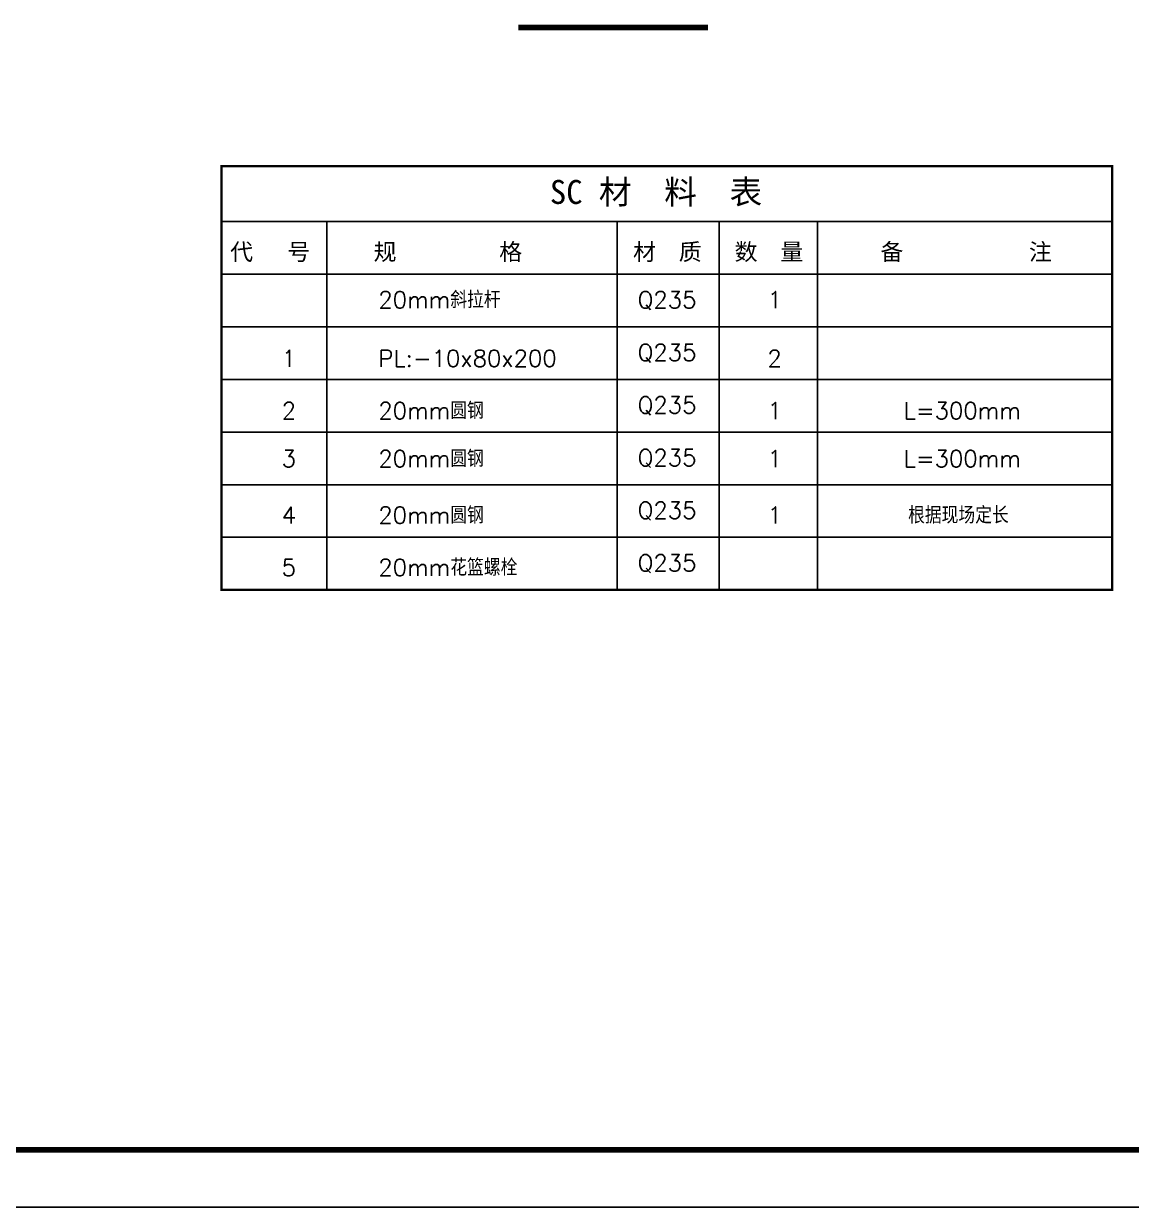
# Model space of a CAD drawing. Extents: x 40002367 to 40460080, y 192184 to 372766.
# Drawn here: x 40428777 to 40448025, y 192184 to 212747 of the extents above; entities that cross this region are included whole.
import ezdxf

# ---------------------------------------------------------------- set-up
doc = ezdxf.new("R2010")
doc.units = 0
doc.header["$LTSCALE"] = 1000
doc.header["$MEASUREMENT"] = 0
for name, color, linetype in [('LAYER3', 6, 'CONTINUOUS'), ('LAYER4', 3, 'CONTINUOUS'), ('PUB_TITLE', 4, 'CONTINUOUS'), ('RED', 1, 'CONTINUOUS'), ('标注', 4, 'CONTINUOUS')]:
    doc.layers.add(name, color=color, linetype=linetype)
doc.styles.add('中文', font='', dxfattribs={"width": 0.8, "height": 1000})
doc.styles.add('中西', font='romans.shx', dxfattribs={"width": 0.8, "height": 350, "bigfont": 'hztxt.shx'})
doc.styles.get('中文').set_extended_font_data('SimSun')

msp = doc.modelspace()

# ---------------------------------------------------------------- linework, layer by layer
at = {"layer": 'LAYER3', "linetype": 'Continuous'}
for p, q in [((40447691, 209309.7), (40432215.3, 209309.7)), ((40447691, 209309.7), (40432215.3, 209309.7)), ((40447691, 209309.7), (40432215.3, 209309.7)), ((40447691, 209309.7), (40432215.3, 209309.7)), ((40434043.9, 202909.7), (40434043.9, 209309.7)), ((40439090.5, 202909.7), (40439090.5, 209309.7)), ((40440864.2, 202909.7), (40440864.2, 209309.7)), ((40442570.9, 202909.7), (40442570.9, 209309.7)), ((40447691, 208395.4), (40432215.3, 208395.4)), ((40447691, 208395.4), (40432215.3, 208395.4)), ((40447691, 208395.4), (40432215.3, 208395.4)), ((40447691, 208395.4), (40432215.3, 208395.4)), ((40447691, 207481.2), (40432215.3, 207481.2)), ((40447691, 207481.2), (40432215.3, 207481.2)), ((40447691, 207481.2), (40432215.3, 207481.2)), ((40447691, 207481.2), (40432215.3, 207481.2)), ((40447691, 206566.9), (40432215.3, 206566.9)), ((40447691, 206566.9), (40432215.3, 206566.9)), ((40447691, 206566.9), (40432215.3, 206566.9)), ((40447691, 206566.9), (40432215.3, 206566.9)), ((40447691, 205652.6), (40432215.3, 205652.6)), ((40447691, 204738.3), (40432215.3, 204738.3)), ((40447691, 203824), (40432215.3, 203824))]:
    msp.add_line(p, q, dxfattribs=at)
at = {"layer": 'PUB_TITLE'}
msp.add_lwpolyline([(40385779.9, 192184.2), (40460079.9, 192184.2), (40460079.9, 234184.2), (40385779.9, 234184.2)], close=True, dxfattribs=at)
at = {"layer": 'PUB_TITLE', "const_width": 100}
msp.add_lwpolyline([(40388279.9, 193184.2), (40459079.9, 193184.2), (40459079.9, 233184.2), (40388279.9, 233184.2)], close=True, dxfattribs=at)
at = {"layer": 'RED', "const_width": 100}
msp.add_lwpolyline([(40437373.4, 212678.6), (40440665.9, 212678.6)], dxfattribs=at)
at = {"layer": '标注', "const_width": 41.7}
msp.add_lwpolyline([(40432215.3, 210272.4), (40447691, 210272.4), (40447691, 202909.7), (40432215.3, 202909.7)], close=True, dxfattribs=at)

# ---------------------------------------------------------------- texts
at = {"layer": 'LAYER4', "color": 3, "style": '中文'}
for s, height, p in [('SC 材  料  表', 416.67, (40437921.7, 209615.2)), ('代   号', 291.67, (40432365.8, 208638.2)), ('规         格', 291.667, (40434858.2, 208638.2)), ('材  质', 291.67, (40439366.8, 208638.2)), ('数  量', 291.67, (40441131.4, 208638.2)), ('备           注', 291.667, (40443665.6, 208638.2))]:
    msp.add_text(s, height=height, dxfattribs=at).set_placement(p)
at = {"layer": 'LAYER4', "linetype": 'Continuous', "style": '中西'}
for s, height, p in [('20mm斜拉杆', 291.67, (40434940.5, 207804.4)), ('Q235', 291.67, (40439444.4, 207804.4)), ('1', 291.7, (40441701.6, 207804.4)), ('1', 291.7, (40433261.4, 206786.1)), ('PL:-10x80x200', 291.667, (40434940.5, 206786.1)), ('Q235', 291.67, (40439444.4, 206890.2)), ('2', 291.7, (40441701.6, 206786.1)), ('Q235', 291.67, (40439444.4, 205975.9)), ('2', 291.7, (40433261.4, 205878.3)), ('20mm圆钢', 291.67, (40434940.5, 205878.3)), ('1', 291.7, (40441701.6, 205878.3)), ('L=300mm', 291.67, (40444068.7, 205878.3)), ('3', 291.7, (40433261.4, 205044.6)), ('20mm圆钢', 291.67, (40434940.5, 205044.6)), ('Q235', 291.67, (40439444.4, 205061.6)), ('1', 291.7, (40441701.6, 205044.6)), ('L=300mm', 291.67, (40444068.7, 205044.6)), ('Q235', 291.67, (40439444.4, 204147.3)), ('4', 291.7, (40433261.4, 204062.3)), ('20mm圆钢', 291.67, (40434940.5, 204062.3)), ('1', 291.7, (40441701.6, 204062.3)), ('根据现场定长', 291.67, (40444144.5, 204062.3)), ('5', 291.7, (40433261.4, 203154.5)), ('20mm花篮螺栓', 291.67, (40434940.5, 203154.5)), ('Q235', 291.67, (40439444.4, 203233))]:
    msp.add_text(s, height=height, dxfattribs=at).set_placement(p)

doc.saveas('drawing.dxf')
